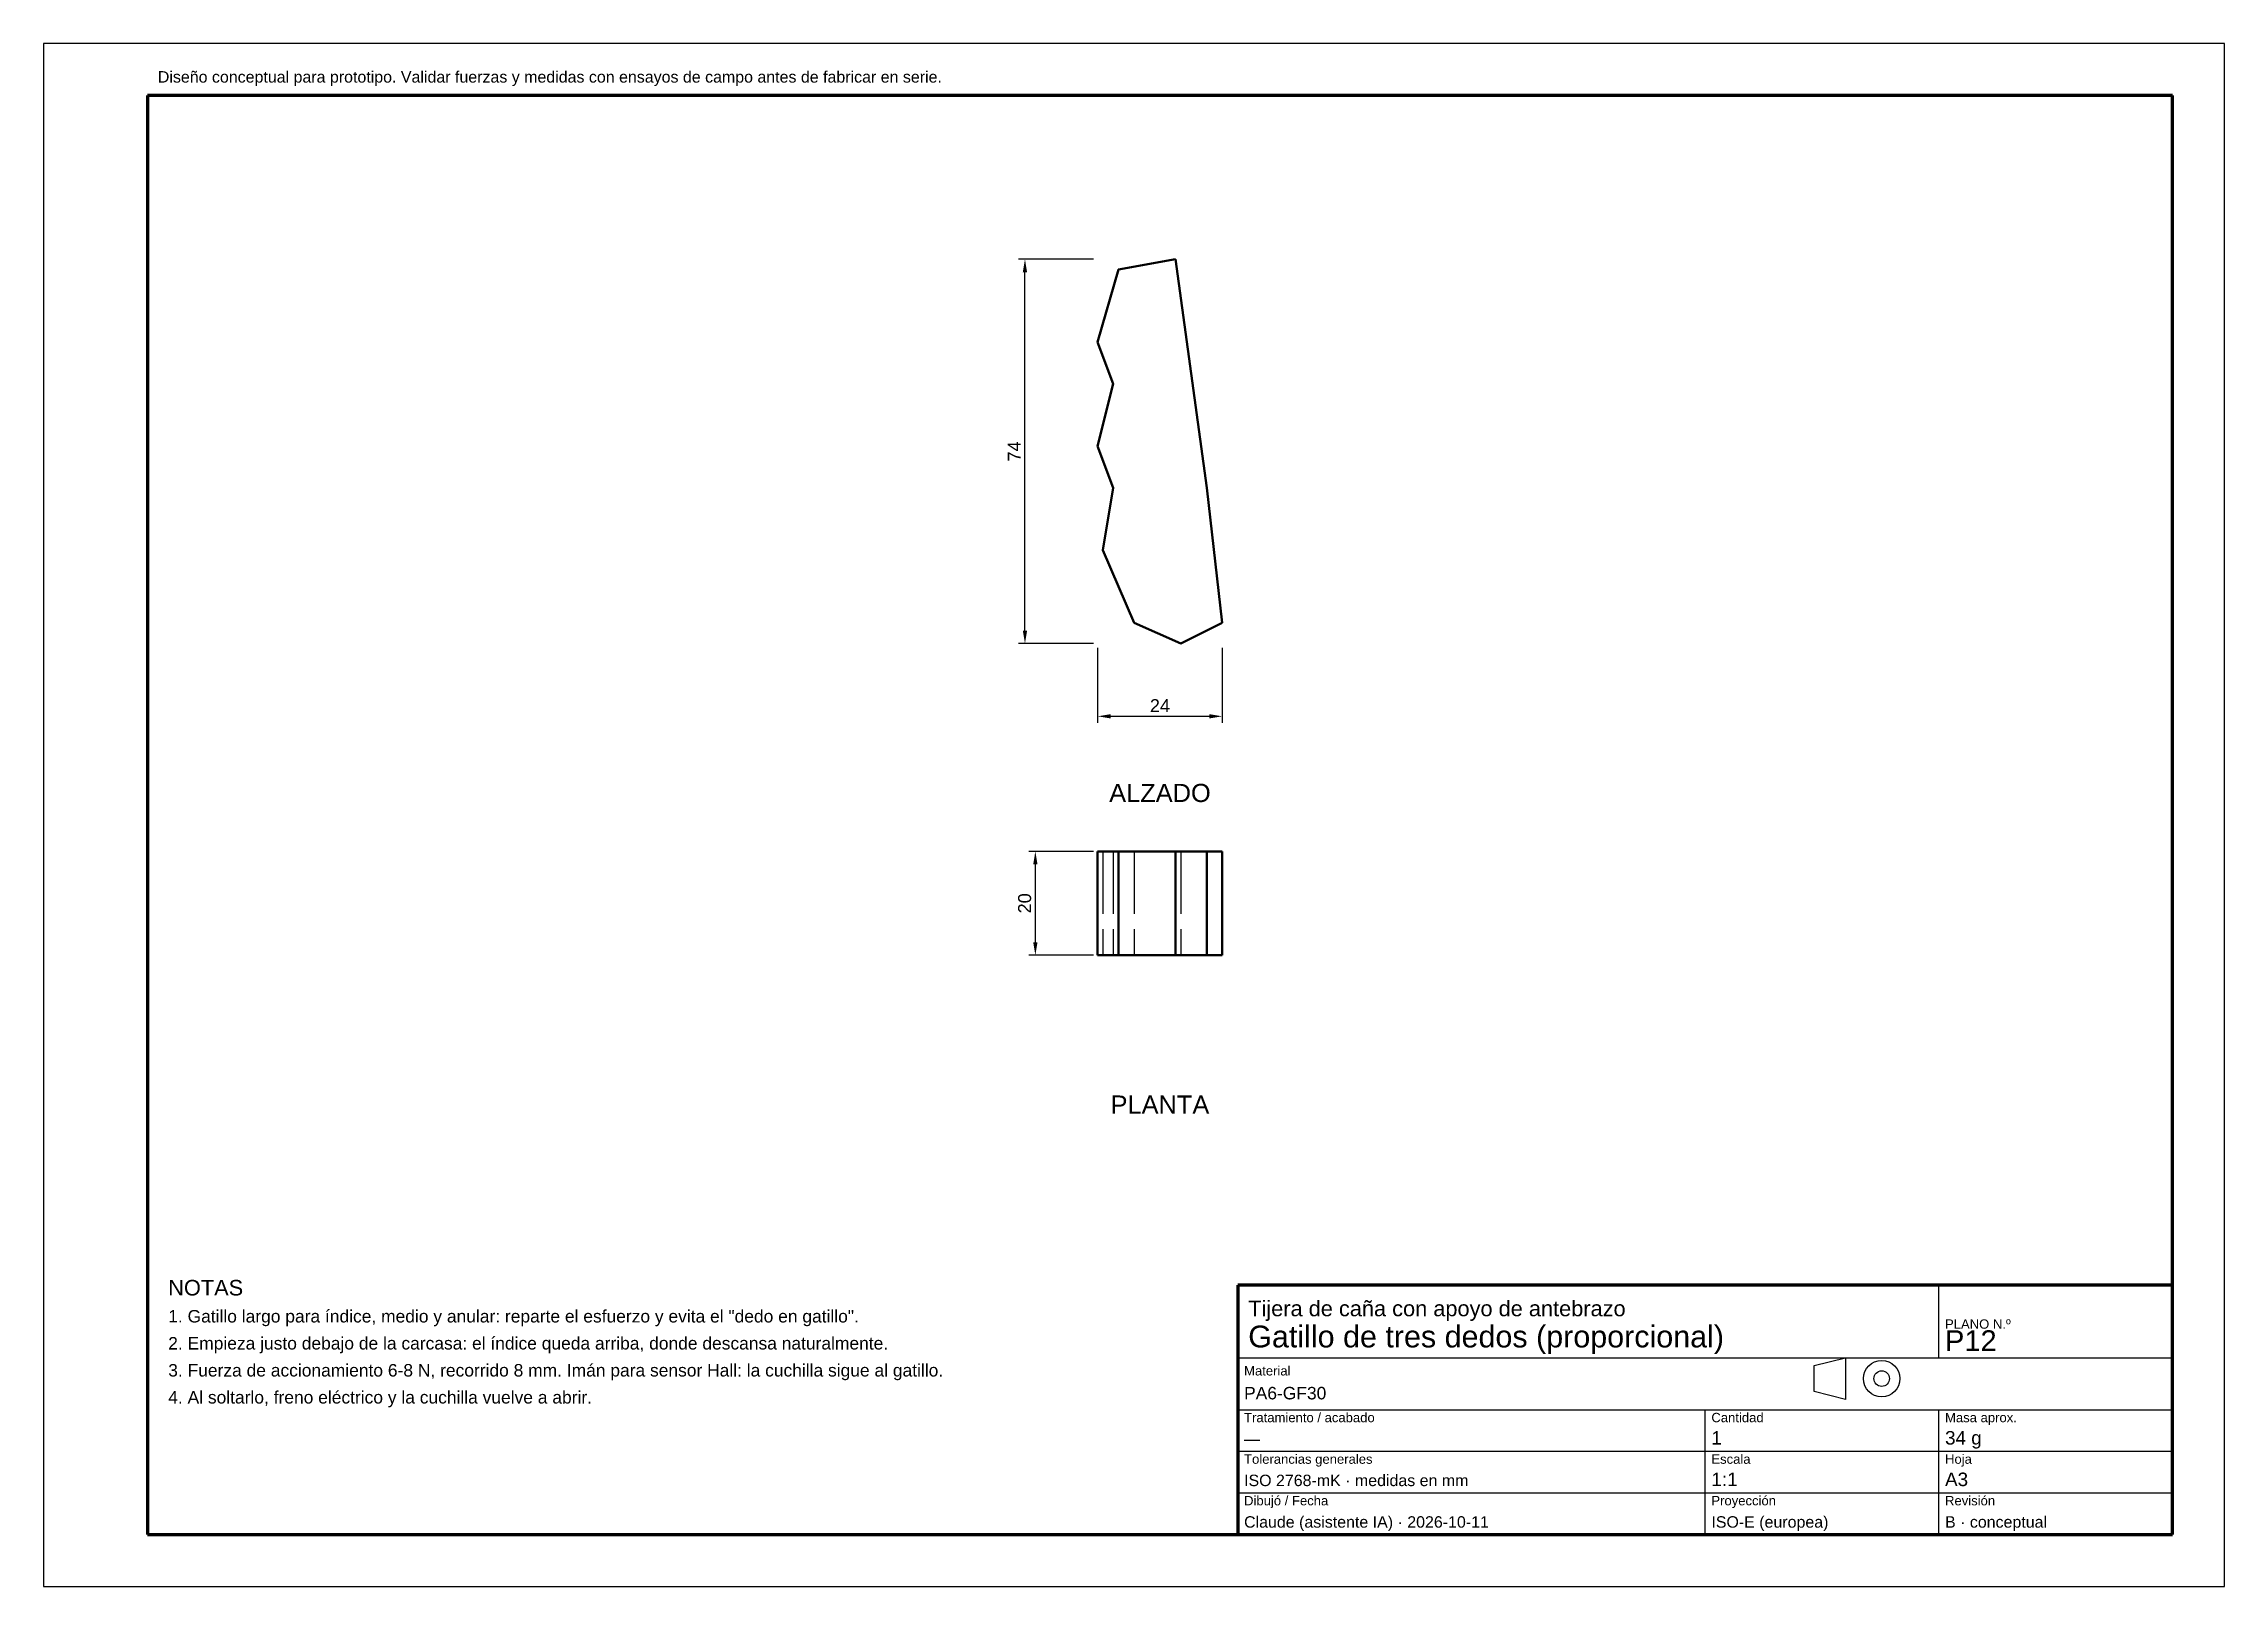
# Model space of a CAD drawing. Header units: millimetres. Extents: x 0 to 420, y 0 to 297.
import ezdxf
from ezdxf.enums import TextEntityAlignment as Align

# ---------------------------------------------------------------- set-up
doc = ezdxf.new("R2010")
doc.units = ezdxf.units.MM
doc.linetypes.add('ACAD_ISO02W100', pattern=[15, 12, -3])
for name, color, linetype, lineweight in [('COTAS', 4, 'Continuous', 18), ('MARCO', 7, 'Continuous', 70), ('OCULTAS', 8, 'ACAD_ISO02W100', 25), ('TEXTO', 7, 'Continuous', 25), ('VISIBLE', 7, 'Continuous', 50)]:
    doc.layers.add(name, color=color, linetype=linetype, lineweight=lineweight)
doc.styles.get("Standard").update_dxf_attribs({"font": 'arial.ttf'})
doc.dimstyles.new('ISO25', dxfattribs={"dimtxt": 2.5, "dimasz": 2.5, "dimexe": 1.25, "dimexo": 0.8, "dimgap": 0.8, "dimtad": 1, "dimdec": 1, "dimtxsty": 'Standard', "dimcen": 2.5, "dimclrd": 4, "dimclre": 4, "dimclrt": 7, "dimazin": 3, "dimtfac": 1, "dimtmove": 0, "dimatfit": 3})

msp = doc.modelspace()

# ---------------------------------------------------------------- linework, layer by layer
at = {"layer": 'MARCO'}
for p, q in [((410, 287), (20, 287)), ((20, 287), (20, 10)), ((410, 10), (410, 287)), ((410, 58), (230, 58)), ((230, 58), (230, 10)), ((410, 10), (410, 58)), ((20, 10), (410, 10)), ((230, 10), (410, 10))]:
    msp.add_line(p, q, dxfattribs=at)
at = {"layer": 'OCULTAS'}
for p, q in [((207, 253.5), (203, 239.5)), ((218, 255.5), (207, 253.5)), ((224, 211.5), (218, 255.5)), ((203, 239.5), (206, 231.5)), ((206, 231.5), (203, 219.5)), ((203, 219.5), (206, 211.5)), ((206, 211.5), (204, 199.5)), ((227, 185.5), (224, 211.5)), ((204, 199.5), (210, 185.5)), ((210, 185.5), (219, 181.5)), ((219, 181.5), (227, 185.5)), ((203, 141.5), (203, 121.5)), ((203, 141.5), (206, 141.5)), ((206, 141.5), (203, 141.5)), ((203, 141.5), (206, 141.5)), ((204, 141.5), (204, 121.5)), ((204, 141.5), (210, 141.5)), ((206, 141.5), (204, 141.5)), ((206, 141.5), (206, 121.5)), ((206, 141.5), (206, 121.5)), ((210, 141.5), (210, 121.5)), ((210, 141.5), (219, 141.5)), ((219, 141.5), (219, 121.5)), ((219, 141.5), (227, 141.5)), ((203, 121.5), (206, 121.5)), ((206, 121.5), (203, 121.5)), ((203, 121.5), (206, 121.5)), ((204, 121.5), (210, 121.5)), ((206, 121.5), (204, 121.5)), ((210, 121.5), (219, 121.5)), ((219, 121.5), (227, 121.5))]:
    msp.add_line(p, q, dxfattribs=at)
at = {"layer": 'TEXTO'}
for p, q in [((420, 297), (0, 297)), ((0, 297), (0, 0)), ((420, 0), (420, 297)), ((365, 44), (365, 58)), ((230, 44), (410, 44)), ((341, 42.5), (347, 44)), ((341, 37.5), (341, 42.5)), ((347, 44), (347, 36)), ((230, 34), (410, 34)), ((320, 10), (320, 34)), ((347, 36), (341, 37.5)), ((365, 10), (365, 34)), ((230, 26), (410, 26)), ((230, 18), (410, 18)), ((0, 0), (420, 0))]:
    msp.add_line(p, q, dxfattribs=at)
for radius in [3.5, 1.5]:
    msp.add_circle((354, 40), radius, dxfattribs=at)
at = {"layer": 'VISIBLE'}
for p, q in [((207, 253.5), (203, 239.5)), ((218, 255.5), (207, 253.5)), ((218, 255.5), (224, 211.5)), ((203, 239.5), (206, 231.5)), ((206, 231.5), (203, 219.5)), ((203, 219.5), (206, 211.5)), ((206, 211.5), (204, 199.5)), ((227, 185.5), (224, 211.5)), ((204, 199.5), (210, 185.5)), ((210, 185.5), (219, 181.5)), ((219, 181.5), (227, 185.5)), ((203, 141.5), (203, 121.5)), ((207, 141.5), (203, 141.5)), ((218, 141.5), (207, 141.5)), ((207, 141.5), (207, 121.5)), ((218, 121.5), (218, 141.5)), ((224, 141.5), (218, 141.5)), ((224, 121.5), (224, 141.5)), ((227, 141.5), (224, 141.5)), ((227, 141.5), (227, 121.5)), ((207, 121.5), (203, 121.5)), ((218, 121.5), (207, 121.5)), ((218, 121.5), (224, 121.5)), ((227, 121.5), (224, 121.5))]:
    msp.add_line(p, q, dxfattribs=at)

# ---------------------------------------------------------------- texts
at = {"layer": 'TEXTO'}
for s, height, p in [('Diseño conceptual para prototipo. Validar fuerzas y medidas con ensayos de campo antes de fabricar en serie.', 2.2, (22, 289.5)), ('NOTAS', 3, (24, 56)), ('Tijera de caña con apoyo de antebrazo', 3, (232, 52)), ('1. Gatillo largo para índice, medio y anular: reparte el esfuerzo y evita el "dedo en gatillo".', 2.4, (24, 50.8)), ('Gatillo de tres dedos (proporcional)', 4.2, (232, 46)), ('PLANO N.º', 1.8, (366.2, 49.6)), ('2. Empieza justo debajo de la carcasa: el índice queda arriba, donde descansa naturalmente.', 2.4, (24, 45.6)), ('P12', 4, (366.2, 45.3)), ('3. Fuerza de accionamiento 6-8 N, recorrido 8 mm. Imán para sensor Hall: la cuchilla sigue al gatillo.', 2.4, (24, 40.4)), ('Material', 1.8, (231.2, 40.6)), ('PA6-GF30', 2.4, (231.2, 36)), ('4. Al soltarlo, freno eléctrico y la cuchilla vuelve a abrir.', 2.4, (24, 35.2)), ('Tratamiento / acabado', 1.8, (231.2, 31.6)), ('Cantidad', 1.8, (321.2, 31.6)), ('1', 2.6, (321.2, 27.3)), ('34 g', 2.6, (366.2, 27.3)), ('Masa aprox.', 1.8, (366.2, 31.6)), ('—', 2.2, (231.2, 27.3)), ('Tolerancias generales', 1.8, (231.2, 23.6)), ('Escala', 1.8, (321.2, 23.6)), ('Hoja', 1.8, (366.2, 23.6)), ('ISO 2768-mK · medidas en mm', 2.2, (231.2, 19.3)), ('1:1', 2.6, (321.2, 19.3)), ('A3', 2.6, (366.2, 19.3)), ('Dibujó / Fecha', 1.8, (231.2, 15.6)), ('Proyección', 1.8, (321.2, 15.6)), ('Revisión', 1.8, (366.2, 15.6)), ('Claude (asistente IA) · 2026-10-11', 2.2, (231.2, 11.3)), ('ISO-E (europea)', 2.2, (321.2, 11.3)), ('B · conceptual', 2.2, (366.2, 11.3))]:
    msp.add_text(s, height=height, dxfattribs=at).set_placement(p)
for s, p in [('ALZADO', (215, 154.5)), ('PLANTA', (215, 94.5))]:
    msp.add_text(s, height=3.5, dxfattribs=at).set_placement(p, align=Align.TOP_CENTER)

# ---------------------------------------------------------------- dimensions: what is measured, and where the dimension line sits
at = {"layer": 'COTAS'}
for base, p1, p2 in [((189, 181.5), (203, 181.5), (203, 255.5)), ((191, 121.5), (203, 121.5), (203, 141.5))]:
    msp.add_linear_dim(base=base, p1=p1, p2=p2, angle=90, dimstyle='ISO25', dxfattribs=at).render()
msp.add_linear_dim(base=(203, 167.5), p1=(203, 181.5), p2=(227, 181.5), dimstyle='ISO25', dxfattribs=at).render()

doc.saveas('drawing.dxf')
